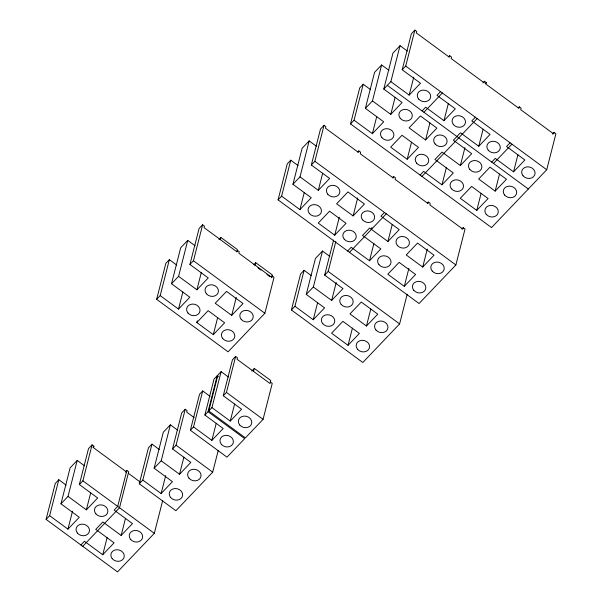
<?xml version="1.0" encoding="UTF-8"?>
<svg xmlns="http://www.w3.org/2000/svg" width="602" height="602" viewBox="0 0 602 602"><rect width="100%" height="100%" fill="white"/><g stroke="black" fill="none" stroke-linecap="round" stroke-linejoin="round"><path stroke-width="0.9" d="M162.57 500.969L154.315 533.334L117.518 571.9L46.098 519.391L55.271 483.429L58.808 479.719L66.13 485.107M46.098 519.391L49.642 515.688L58.808 479.719M49.642 515.688L67.951 529.15L79.276 517.284L60.96 503.821L70.125 467.852L77.206 460.44L84.528 465.828M60.96 503.821L68.034 496.402L77.206 460.44M67.951 529.15L72.533 511.166M68.034 496.402L86.349 509.864L97.674 497.997L79.359 484.535L88.524 448.573L92.061 444.863L93.897 446.21L93.513 447.707L126.473 471.945M79.359 484.535L82.895 480.825L92.061 444.863M86.349 509.864L90.706 492.782M271.856 276.326L272.209 275.957L274.038 277.304L264.872 313.266L228.075 351.831L156.655 299.322L165.821 263.36L169.358 259.65L176.687 265.038M156.655 299.322L160.192 295.612L169.358 259.65M160.192 295.612L178.508 309.082L189.826 297.215L171.517 283.753L180.683 247.783L187.756 240.371L195.086 245.759M80.894 544.976L84.43 541.266L102.746 554.728L107.103 537.646M82.73 546.323L119.52 507.757L128.693 471.795L126.856 470.448L117.691 506.41L114.154 510.112L132.463 523.582L121.145 535.449L102.829 521.979L95.756 529.399L114.064 542.861L102.746 554.728M171.517 283.753L178.591 276.333L187.756 240.371M178.508 309.082L182.857 292M178.591 276.333L196.907 289.795L208.224 277.928L189.916 264.466L199.081 228.504L202.618 224.794L204.447 226.141L204.07 227.639L237.03 251.877L237.414 250.379L239.242 251.719L238.866 253.224L271.826 277.454L271.472 277.823L272.232 274.828L255.752 262.713L253.856 264.699M121.145 535.449L125.494 518.36M189.916 264.466L193.453 260.756L202.618 224.794M218.195 450.574L212.694 472.149L175.897 510.714L139.273 483.79L148.438 447.828L151.975 444.118L159.304 449.498M139.273 483.79L142.809 480.08L151.975 444.118M196.907 289.795L201.256 272.714M142.809 480.08L161.125 493.542L172.443 481.675L154.135 468.213L163.3 432.251L170.374 424.831L177.703 430.219M154.135 468.213L161.208 460.793L170.374 424.831M196.816 322.544L208.142 310.677L224.621 322.792L213.304 334.659L196.816 322.544L197.275 320.746M220.309 239.679L220.881 237.429L237.369 249.552L236.789 251.794M161.125 493.542L165.708 475.565M161.208 460.793L179.524 474.263L190.842 462.396L172.533 448.934L181.699 412.964L185.235 409.262L187.071 410.609L186.688 412.107L194.175 417.615M172.533 448.934L176.07 445.224L185.235 409.262M213.304 334.659L217.653 317.578M218.443 376.634L217.224 375.738L208.051 411.7L244.683 438.625L226.992 457.166L190.367 430.242L199.533 394.28L202.716 390.939L210.038 396.327M179.524 474.263L183.873 457.181M190.367 430.242L193.551 426.901L202.716 390.939M193.551 426.901L211.859 440.371L223.184 428.504L204.868 415.034L214.034 379.072L217.224 375.738M231.702 315.373L243.02 303.513L226.54 291.391L215.215 303.257L231.702 315.373L236.285 297.396M270.411 382.037L272.247 383.384L263.074 419.346L245.39 437.887L208.759 410.955L217.932 374.993L221.115 371.66L228.436 377.04M208.759 410.955L211.949 407.622L221.115 371.66M254.992 265.708L255.752 262.713M211.859 440.371L216.216 423.281M211.949 407.622L230.257 421.084L241.583 409.217L223.267 395.755L232.432 359.793L235.623 356.452L237.451 357.799L237.068 359.296L270.035 383.534L270.795 380.539L254.315 368.416L251.786 371.065M223.267 395.755L226.45 392.414L235.623 356.452M461.915 229.008L463.209 227.646L465.037 228.993L455.872 264.955L419.075 303.521L278.071 199.856L287.237 163.894L290.774 160.185L298.103 165.573M278.071 199.856L281.608 196.147L290.774 160.185M230.257 421.084L234.614 404.002M281.608 196.147L299.924 209.609L311.242 197.742L292.933 184.28L302.099 148.318L309.172 140.898L316.502 146.286M271.826 277.454L272.209 275.957M292.933 184.28L300.007 176.868L309.172 140.898M253.547 371.419L254.315 368.416M299.924 209.609L304.273 192.527M300.007 176.868L318.323 190.33L329.64 178.463L311.332 165.001L320.497 129.039L324.034 125.329L325.863 126.676L325.486 128.173L358.446 152.404L358.83 150.906L360.658 152.253L360.274 153.751L393.241 177.989L393.625 176.491L395.454 177.831L395.07 179.336L428.037 203.566L428.413 202.069L430.249 203.416L429.866 204.913L462.825 229.144L463.209 227.646M311.332 165.001L314.869 161.291L324.034 125.329M318.323 190.33L322.672 173.248M407.178 294.25L399.615 323.921L362.825 362.487L291.406 309.977L300.571 274.015L304.108 270.306L311.43 275.693M291.406 309.977L294.942 306.267L304.108 270.306M294.942 306.267L313.251 319.73L324.576 307.863L306.26 294.401L315.433 258.439L322.506 251.026L329.828 256.407M552.478 134.088L554.066 132.425L555.902 133.772L546.729 169.734L491.541 227.579L350.53 123.914L359.695 87.945L363.239 84.242L370.561 89.623M350.53 123.914L354.066 120.204L363.239 84.242M306.26 294.401L313.341 286.988L322.506 251.026M354.066 120.204L372.382 133.667L383.7 121.8L365.391 108.337L374.557 72.375L381.63 64.956L388.96 70.344M334.712 235.194L346.037 223.327L329.557 211.204L318.232 223.071L334.712 235.194L339.302 217.209M313.251 319.73L317.608 302.648M313.341 286.988L331.649 300.451L342.974 288.584L324.659 275.122L333.598 240.055M324.659 275.122L328.195 271.412L335.758 241.741M365.391 108.337L372.465 100.918L381.63 64.956M372.382 133.667L376.739 116.585M372.465 100.918L390.781 114.38L402.098 102.521L383.79 89.051L392.956 53.089L400.029 45.677L407.358 51.057M353.111 215.907L364.436 204.04L347.956 191.925L336.631 203.792L353.111 215.907L357.693 197.93M331.649 300.451L336.232 282.466M383.79 89.051L390.864 81.639L400.029 45.677M390.781 114.38L395.13 97.298M390.864 81.639L409.179 95.101L420.497 83.234L402.189 69.772L411.354 33.81L414.891 30.1L416.719 31.447L416.343 32.944L449.303 57.182L449.686 55.677L451.515 57.024L451.139 58.522L484.098 82.76L484.482 81.262L486.311 82.609L485.927 84.107L518.894 108.337L519.27 106.84L521.106 108.187L520.722 109.684L553.689 133.922L554.066 132.425M402.189 69.772L405.725 66.062L414.891 30.1M371.426 229.37L371.885 227.571M409.179 95.101L413.762 77.116M347.655 251.019L351.199 247.309L369.508 260.771L373.865 243.69M348.046 345.315L359.371 333.448L342.892 321.333L331.567 333.192L348.046 345.315L352.403 328.233M407.178 159.244L418.495 147.377L402.016 135.262L390.69 147.129L407.178 159.244L411.527 142.162M369.508 260.771L380.833 248.904L362.517 235.442L369.598 228.023L387.906 241.492L392.263 224.403M366.445 326.028L377.77 314.161L361.283 302.046L349.965 313.913L366.445 326.028L370.802 308.946M425.576 139.965L436.894 128.098L420.414 115.983L409.089 127.85L425.576 139.965L429.926 122.883M422.122 110.926L425.659 107.216L443.975 120.678L448.324 103.597M404.303 286.349L415.628 274.482L399.141 262.367L387.823 274.234L404.303 286.349L408.886 268.372M420.121 175.069L423.657 171.367L441.966 184.829L446.323 167.747M422.702 267.07L434.027 255.203L417.54 243.088L406.222 254.955L422.702 267.07L427.285 249.085M441.966 184.829L453.291 172.962L434.975 159.5L442.056 152.08L460.364 165.542L464.955 147.565M460.364 165.542L471.69 153.676L453.374 140.213L460.455 132.801L478.763 146.263L483.12 129.182M476.761 210.407L488.087 198.54L471.607 186.424L460.282 198.291L476.761 210.407L481.118 193.325M495.16 191.127L506.485 179.261L490.005 167.138L478.68 179.005L495.16 191.127L499.517 174.046M491.706 162.088L495.25 158.379L513.559 171.841L517.916 154.759M218.985 239.415L220.881 237.429M357.769 152.02L358.83 150.906M448.625 56.791L449.686 55.677M92.836 447.324L93.897 446.21M440.521 91.639L436.984 95.349L455.293 108.811L443.975 120.678M423.951 112.273L442.35 92.986M392.323 177.846L393.625 176.491M482.887 82.933L484.482 81.262M485.25 83.723L486.311 82.609M125.269 472.111L126.856 470.448M384.452 212.453L380.915 216.156L399.231 229.625L387.906 241.492M475.317 117.224L471.772 120.934L490.088 134.396L478.763 146.263M349.491 252.366L386.288 213.8M421.949 176.416L477.145 118.571M204.868 415.034L208.051 411.7M427.352 203.183L428.413 202.069M518.209 107.954L519.27 106.84M510.105 142.802L506.568 146.512L524.884 159.974L513.559 171.841M493.542 163.435L511.941 144.149M405.725 66.062L546.729 169.734M387.327 85.349L528.338 189.013M314.869 161.291L455.872 264.955M328.195 271.412L399.615 323.921M257.987 267.913L260.982 270.117M266.979 274.52L269.974 276.724M193.453 260.756L264.872 313.266M226.45 392.414L263.074 419.346M176.07 445.224L212.694 472.149M128.309 473.292L140.296 482.104M82.895 480.825L154.315 533.334M453.449 124.629A6.772 5.742 14.3 0 0 464.985 124.14A6.772 5.742 14.3 0 0 457.934 115.674A6.772 5.742 14.3 0 0 453.449 124.629M488.245 150.207A6.772 5.742 14.3 0 0 499.78 149.717A6.772 5.742 14.3 0 0 492.729 141.252A6.772 5.742 14.3 0 0 488.245 150.207M451.447 188.772A6.772 5.742 14.3 0 0 462.983 188.283A6.772 5.742 14.3 0 0 455.932 179.817A6.772 5.742 14.3 0 0 451.447 188.772M435.05 143.908A6.772 5.742 14.3 0 0 446.586 143.419A6.772 5.742 14.3 0 0 439.535 134.961A6.772 5.742 14.3 0 0 435.05 143.908M416.652 163.195A6.772 5.742 14.3 0 0 428.188 162.706A6.772 5.742 14.3 0 0 421.137 154.24A6.772 5.742 14.3 0 0 416.652 163.195M400.255 118.331A6.772 5.742 14.3 0 0 411.791 117.841A6.772 5.742 14.3 0 0 404.747 109.376A6.772 5.742 14.3 0 0 400.255 118.331M469.846 169.486A6.772 5.742 14.3 0 0 481.382 169.004A6.772 5.742 14.3 0 0 474.331 160.538A6.772 5.742 14.3 0 0 469.846 169.486M486.243 214.35A6.772 5.742 14.3 0 0 497.779 213.868A6.772 5.742 14.3 0 0 490.728 205.402A6.772 5.742 14.3 0 0 486.243 214.35M381.856 137.61A6.772 5.742 14.3 0 0 393.392 137.121A6.772 5.742 14.3 0 0 386.349 128.662A6.772 5.742 14.3 0 0 381.856 137.61M504.634 195.071A6.772 5.742 14.3 0 0 516.17 194.581A6.772 5.742 14.3 0 0 509.126 186.116A6.772 5.742 14.3 0 0 504.634 195.071M523.033 175.784A6.772 5.742 14.3 0 0 534.568 175.302A6.772 5.742 14.3 0 0 527.525 166.837A6.772 5.742 14.3 0 0 523.033 175.784M418.653 99.044A6.772 5.742 14.3 0 0 430.189 98.555A6.772 5.742 14.3 0 0 423.138 90.097A6.772 5.742 14.3 0 0 418.653 99.044M362.592 219.85A6.772 5.742 14.3 0 0 374.128 219.369A6.772 5.742 14.3 0 0 367.077 210.903A6.772 5.742 14.3 0 0 362.592 219.85M413.777 290.299A6.772 5.742 14.3 0 0 425.313 289.81A6.772 5.742 14.3 0 0 418.27 281.345A6.772 5.742 14.3 0 0 413.777 290.299M327.797 194.273A6.772 5.742 14.3 0 0 339.332 193.784A6.772 5.742 14.3 0 0 332.281 185.318A6.772 5.742 14.3 0 0 327.797 194.273M378.982 264.714A6.772 5.742 14.3 0 0 390.517 264.233A6.772 5.742 14.3 0 0 383.474 255.767A6.772 5.742 14.3 0 0 378.982 264.714M344.193 239.137A6.772 5.742 14.3 0 0 355.729 238.648A6.772 5.742 14.3 0 0 348.678 230.182A6.772 5.742 14.3 0 0 344.193 239.137M397.38 245.435A6.772 5.742 14.3 0 0 408.916 244.946A6.772 5.742 14.3 0 0 401.873 236.481A6.772 5.742 14.3 0 0 397.38 245.435M309.398 213.552A6.772 5.742 14.3 0 0 320.934 213.07A6.772 5.742 14.3 0 0 313.883 204.605A6.772 5.742 14.3 0 0 309.398 213.552M432.176 271.013A6.772 5.742 14.3 0 0 443.712 270.524A6.772 5.742 14.3 0 0 436.668 262.066A6.772 5.742 14.3 0 0 432.176 271.013M241.176 319.323A6.772 5.742 14.3 0 0 252.712 318.834A6.772 5.742 14.3 0 0 245.661 310.369A6.772 5.742 14.3 0 0 241.176 319.323M206.381 293.738A6.772 5.742 14.3 0 0 217.916 293.257A6.772 5.742 14.3 0 0 210.866 284.791A6.772 5.742 14.3 0 0 206.381 293.738M187.982 313.025A6.772 5.742 14.3 0 0 199.518 312.536A6.772 5.742 14.3 0 0 192.467 304.07A6.772 5.742 14.3 0 0 187.982 313.025M222.778 338.602A6.772 5.742 14.3 0 0 234.313 338.113A6.772 5.742 14.3 0 0 227.263 329.655A6.772 5.742 14.3 0 0 222.778 338.602M77.425 533.094A6.772 5.742 14.3 0 0 88.961 532.604A6.772 5.742 14.3 0 0 81.917 524.139A6.772 5.742 14.3 0 0 77.425 533.094M95.823 513.807A6.772 5.742 14.3 0 0 107.359 513.325A6.772 5.742 14.3 0 0 100.316 504.86A6.772 5.742 14.3 0 0 95.823 513.807M112.22 558.671A6.772 5.742 14.3 0 0 123.756 558.189A6.772 5.742 14.3 0 0 116.713 549.724A6.772 5.742 14.3 0 0 112.22 558.671M130.619 539.392A6.772 5.742 14.3 0 0 142.155 538.903A6.772 5.742 14.3 0 0 135.104 530.437A6.772 5.742 14.3 0 0 130.619 539.392M170.599 497.485A6.772 5.742 14.3 0 0 182.135 497.004A6.772 5.742 14.3 0 0 175.092 488.538A6.772 5.742 14.3 0 0 170.599 497.485M188.998 478.206A6.772 5.742 14.3 0 0 200.534 477.717A6.772 5.742 14.3 0 0 193.483 469.251A6.772 5.742 14.3 0 0 188.998 478.206M375.919 329.971A6.772 5.742 14.3 0 0 387.455 329.49A6.772 5.742 14.3 0 0 380.411 321.024A6.772 5.742 14.3 0 0 375.919 329.971M341.131 304.394A6.772 5.742 14.3 0 0 352.667 303.905A6.772 5.742 14.3 0 0 345.616 295.447A6.772 5.742 14.3 0 0 341.131 304.394M322.732 323.68A6.772 5.742 14.3 0 0 334.268 323.191A6.772 5.742 14.3 0 0 327.217 314.726A6.772 5.742 14.3 0 0 322.732 323.68M357.52 349.258A6.772 5.742 14.3 0 0 369.056 348.769A6.772 5.742 14.3 0 0 362.013 340.303A6.772 5.742 14.3 0 0 357.52 349.258M239.731 425.027A6.772 5.742 14.3 0 0 251.267 424.545A6.772 5.742 14.3 0 0 244.224 416.08A6.772 5.742 14.3 0 0 239.731 425.027M221.34 444.314A6.772 5.742 14.3 0 0 232.876 443.824A6.772 5.742 14.3 0 0 225.825 435.359A6.772 5.742 14.3 0 0 221.34 444.314"/></g></svg>
